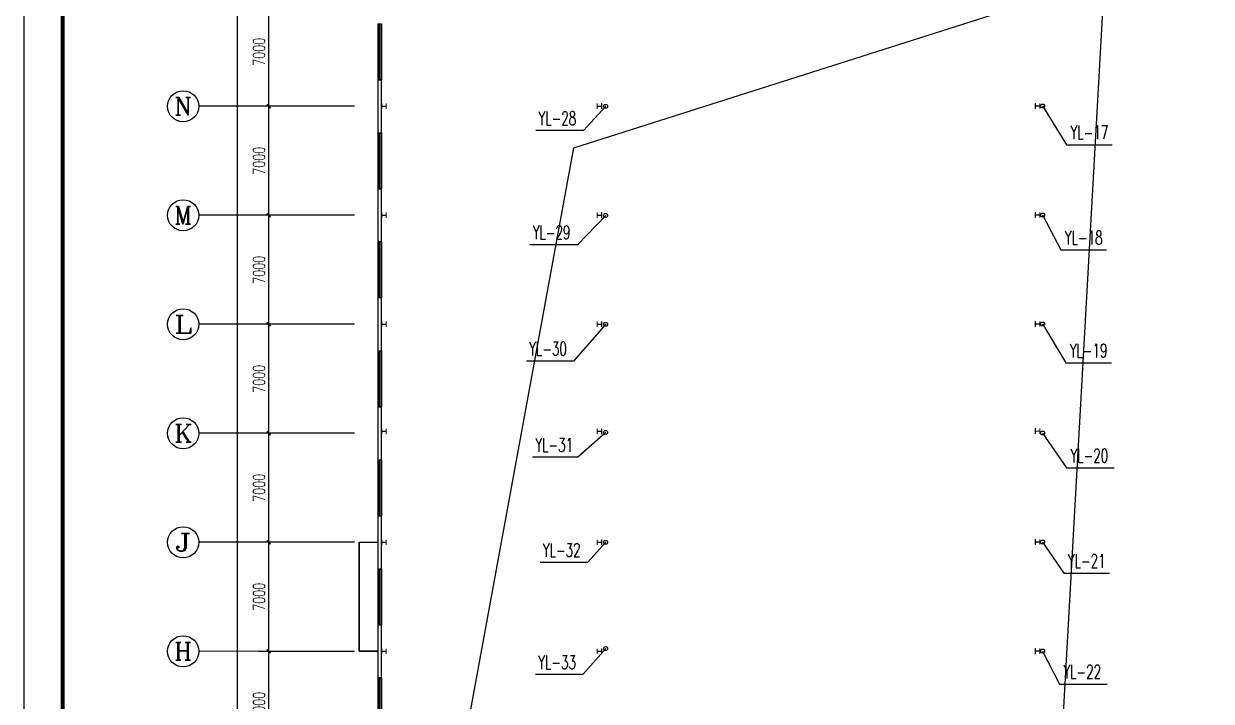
# Model space of a CAD drawing. Extents: x -4407041 to 173436, y -470270 to -29437.
# Drawn here: x -136372 to -60078, y -215987 to -172482 of the extents above; entities that cross this region are included whole.
import ezdxf
from ezdxf.enums import TextEntityAlignment as Align

# ---------------------------------------------------------------- set-up
doc = ezdxf.new("R2010")
doc.units = 0
doc.header["$LTSCALE"] = 1000
doc.header["$MEASUREMENT"] = 0
for name, color, linetype in [('AXIS', 3, 'Continuous'), ('AXIS_TEXT', 7, 'Continuous'), ('DIM_雨水', 3, 'Continuous'), ('PUB_TITLE', 4, 'Continuous'), ('VPIPE-雨水', 4, 'Continuous'), ('WALL', 9, 'Continuous'), ('WINDOW', 4, 'Continuous')]:
    doc.layers.add(name, color=color, linetype=linetype)
doc.layers.add('STXT_XG_THIN', color=2, linetype='Continuous', lineweight=0)
doc.styles.add('_TCH_AXIS', font='COMPLEX', dxfattribs={"bigfont": 'GBCBIG'})
doc.styles.add('_TCH_DIM_T3', font='SIMPLEX', dxfattribs={"width": 0.705882, "bigfont": 'GBCBIG'})
doc.styles.add('_TWT_SERIAL', font='COMPLEX', dxfattribs={"width": 0.8, "height": 3.5, "bigfont": 'HZTXT'})
doc.styles.add('COMPLEX', font='COMPLEX')
doc.dimstyles.new('_TCH_ARCH&&250', dxfattribs={"dimtxt": 743.75, "dimasz": 250, "dimexe": 625, "dimexo": 750, "dimgap": 250, "dimtad": 1, "dimdec": 0, "dimzin": 0, "dimdsep": 46, "dimtxsty": '_TCH_DIM_T3', "dimblk": 'ARCHTICK', "dimcen": 0.09, "dimclrt": 7, "dimazin": 2, "dimtfac": 1, "dimtdec": 0, "dimtix": 1, "dimtmove": 2, "dimatfit": 3, "dimfxl": 0, "dimtolj": 1, "dimtzin": 0, "dimarcsym": 0})

# ---------------------------------------------------------------- blocks, each defined once
blk = doc.blocks.new('_ArchTick')
at = {"color": 0, "linetype": 'ByBlock', "const_width": 0.4}
blk.add_lwpolyline([(-0.5, -0.5), (0.5, 0.5)], dxfattribs=at)
blk = doc.blocks.new('*D356')
at = {"layer": 'AXIS', "color": 0, "lineweight": -2}
for p, q in [((-115133, -212782), (-121258, -212782)), ((-120633, -219782), (-120633, -212782)), ((-115133, -219782), (-121258, -219782))]:
    blk.add_line(p, q, dxfattribs=at)
at = {"layer": 'Defpoints', "color": 0}
for p in [(-120633, -212782), (-114383, -212782), (-114383, -219782)]:
    blk.add_point(p, dxfattribs=at)
at = {"layer": 'AXIS', "color": 0, "lineweight": -2, "xscale": 250, "yscale": 250, "zscale": 250}
for p, rotation in [((-120633, -212782), 90), ((-120633, -219782), 270)]:
    blk.add_blockref('_ArchTick', p, dxfattribs=dict(at, rotation=rotation))
at = {"layer": 'AXIS', "color": 7, "insert": (-121255, -216282), "char_height": 743.8, "attachment_point": 5, "rotation": 90, "style": '_TCH_DIM_T3'}
blk.add_mtext('\\A1;7000', dxfattribs=at)
blk = doc.blocks.new('*D357')
at = {"layer": 'AXIS', "color": 0, "lineweight": -2}
for p, q in [((-115133, -205782), (-121258, -205782)), ((-120633, -212782), (-120633, -205782)), ((-115133, -212782), (-121258, -212782))]:
    blk.add_line(p, q, dxfattribs=at)
at = {"layer": 'Defpoints', "color": 0}
for p in [(-120633, -205782), (-114383, -205782), (-114383, -212782)]:
    blk.add_point(p, dxfattribs=at)
at = {"layer": 'AXIS', "color": 0, "lineweight": -2, "xscale": 250, "yscale": 250, "zscale": 250}
for p, rotation in [((-120633, -205782), 90), ((-120633, -212782), 270)]:
    blk.add_blockref('_ArchTick', p, dxfattribs=dict(at, rotation=rotation))
at = {"layer": 'AXIS', "color": 7, "insert": (-121255, -209282), "char_height": 743.8, "attachment_point": 5, "rotation": 90, "style": '_TCH_DIM_T3'}
blk.add_mtext('\\A1;7000', dxfattribs=at)
blk = doc.blocks.new('*D358')
at = {"layer": 'AXIS', "color": 0, "lineweight": -2}
for p, q in [((-115133, -198782), (-121258, -198782)), ((-120633, -205782), (-120633, -198782)), ((-115133, -205782), (-121258, -205782))]:
    blk.add_line(p, q, dxfattribs=at)
at = {"layer": 'Defpoints', "color": 0}
for p in [(-120633, -198782), (-114383, -198782), (-114383, -205782)]:
    blk.add_point(p, dxfattribs=at)
at = {"layer": 'AXIS', "color": 0, "lineweight": -2, "xscale": 250, "yscale": 250, "zscale": 250}
for p, rotation in [((-120633, -198782), 90), ((-120633, -205782), 270)]:
    blk.add_blockref('_ArchTick', p, dxfattribs=dict(at, rotation=rotation))
at = {"layer": 'AXIS', "color": 7, "insert": (-121255, -202282), "char_height": 743.8, "attachment_point": 5, "rotation": 90, "style": '_TCH_DIM_T3'}
blk.add_mtext('\\A1;7000', dxfattribs=at)
blk = doc.blocks.new('*D359')
at = {"layer": 'AXIS', "color": 0, "lineweight": -2}
for p, q in [((-115133, -191782), (-121258, -191782)), ((-120633, -198782), (-120633, -191782)), ((-115133, -198782), (-121258, -198782))]:
    blk.add_line(p, q, dxfattribs=at)
at = {"layer": 'Defpoints', "color": 0}
for p in [(-120633, -191782), (-114383, -191782), (-114383, -198782)]:
    blk.add_point(p, dxfattribs=at)
at = {"layer": 'AXIS', "color": 0, "lineweight": -2, "xscale": 250, "yscale": 250, "zscale": 250}
for p, rotation in [((-120633, -191782), 90), ((-120633, -198782), 270)]:
    blk.add_blockref('_ArchTick', p, dxfattribs=dict(at, rotation=rotation))
at = {"layer": 'AXIS', "color": 7, "insert": (-121255, -195282), "char_height": 743.8, "attachment_point": 5, "rotation": 90, "style": '_TCH_DIM_T3'}
blk.add_mtext('\\A1;7000', dxfattribs=at)
blk = doc.blocks.new('*D360')
at = {"layer": 'AXIS', "color": 0, "lineweight": -2}
for p, q in [((-115133, -184782), (-121258, -184782)), ((-120633, -191782), (-120633, -184782)), ((-115133, -191782), (-121258, -191782))]:
    blk.add_line(p, q, dxfattribs=at)
at = {"layer": 'Defpoints', "color": 0}
for p in [(-120633, -184782), (-114383, -184782), (-114383, -191782)]:
    blk.add_point(p, dxfattribs=at)
at = {"layer": 'AXIS', "color": 0, "lineweight": -2, "xscale": 250, "yscale": 250, "zscale": 250}
for p, rotation in [((-120633, -184782), 90), ((-120633, -191782), 270)]:
    blk.add_blockref('_ArchTick', p, dxfattribs=dict(at, rotation=rotation))
at = {"layer": 'AXIS', "color": 7, "insert": (-121255, -188282), "char_height": 743.8, "attachment_point": 5, "rotation": 90, "style": '_TCH_DIM_T3'}
blk.add_mtext('\\A1;7000', dxfattribs=at)
blk = doc.blocks.new('*D361')
at = {"layer": 'AXIS', "color": 0, "lineweight": -2}
for p, q in [((-115133, -177782), (-121258, -177782)), ((-120633, -184782), (-120633, -177782)), ((-115133, -184782), (-121258, -184782))]:
    blk.add_line(p, q, dxfattribs=at)
at = {"layer": 'Defpoints', "color": 0}
for p in [(-120633, -177782), (-114383, -177782), (-114383, -184782)]:
    blk.add_point(p, dxfattribs=at)
at = {"layer": 'AXIS', "color": 0, "lineweight": -2, "xscale": 250, "yscale": 250, "zscale": 250}
for p, rotation in [((-120633, -177782), 90), ((-120633, -184782), 270)]:
    blk.add_blockref('_ArchTick', p, dxfattribs=dict(at, rotation=rotation))
at = {"layer": 'AXIS', "color": 7, "insert": (-121255, -181282), "char_height": 743.8, "attachment_point": 5, "rotation": 90, "style": '_TCH_DIM_T3'}
blk.add_mtext('\\A1;7000', dxfattribs=at)
blk = doc.blocks.new('*D362')
at = {"layer": 'AXIS', "color": 0, "lineweight": -2}
for p, q in [((-115133, -170782), (-121258, -170782)), ((-120633, -177782), (-120633, -170782)), ((-115133, -177782), (-121258, -177782))]:
    blk.add_line(p, q, dxfattribs=at)
at = {"layer": 'Defpoints', "color": 0}
for p in [(-120633, -170782), (-114383, -170782), (-114383, -177782)]:
    blk.add_point(p, dxfattribs=at)
at = {"layer": 'AXIS', "color": 0, "lineweight": -2, "xscale": 250, "yscale": 250, "zscale": 250}
for p, rotation in [((-120633, -170782), 90), ((-120633, -177782), 270)]:
    blk.add_blockref('_ArchTick', p, dxfattribs=dict(at, rotation=rotation))
at = {"layer": 'AXIS', "color": 7, "insert": (-121255, -174282), "char_height": 743.8, "attachment_point": 5, "rotation": 90, "style": '_TCH_DIM_T3'}
blk.add_mtext('\\A1;7000', dxfattribs=at)
blk = doc.blocks.new('*D380')
at = {"layer": 'AXIS', "color": 0, "lineweight": -2}
for p, q in [((-115133, -65542), (-123258, -65542)), ((-122633, -248022), (-122633, -65542)), ((-115133, -248022), (-123258, -248022))]:
    blk.add_line(p, q, dxfattribs=at)
at = {"layer": 'Defpoints', "color": 0}
for p in [(-122633, -65542), (-114383, -65542), (-114383, -248022)]:
    blk.add_point(p, dxfattribs=at)
at = {"layer": 'AXIS', "color": 0, "lineweight": -2, "xscale": 250, "yscale": 250, "zscale": 250}
for p, rotation in [((-122633, -65542), 90), ((-122633, -248022), 270)]:
    blk.add_blockref('_ArchTick', p, dxfattribs=dict(at, rotation=rotation))
at = {"layer": 'AXIS', "color": 7, "insert": (-123255, -156782), "char_height": 743.8, "attachment_point": 5, "rotation": 90, "style": '_TCH_DIM_T3'}
blk.add_mtext('\\A1;182480', dxfattribs=at)
blk = doc.blocks.new('$TCHSYS$WIN2D')
for p, q in [((-0.5, 0.5), (0.5, 0.5)), ((-0.5, 0.5), (-0.5, -0.5)), ((0.5, 0.5), (0.5, -0.5)), ((0.5, 0.167), (-0.5, 0.167)), ((0.5, -0.167), (-0.5, -0.167)), ((-0.5, -0.5), (0.5, -0.5))]:
    blk.add_line(p, q)
blk = doc.blocks.new('_AXISO')
blk.add_circle((0, 0), 0.5)
at = {"layer": 'AXIS_TEXT', "style": 'COMPLEX', "width": 1.041667}
blk.add_attdef('A', text='', height=0.56, dxfattribs=at).set_placement((-0.25, -0.28), (0.25, -0.28), align=Align.FIT)

msp = doc.modelspace()

# ---------------------------------------------------------------- linework, layer by layer
for points in [[(-71315.6, -247751.9), (-61621.7, -74922.3), (-15623.2, -66131.9)], [(-113383.2, -247781.9), (-101034, -180457.3), (-71383.2, -171021.9)], [(-114823.2, -205781.9), (-114823.2, -212781.9), (-113623.2, -212781.9), (-114823.2, -212781.9), (-114823.2, -205781.9), (-113623.2, -205781.9)]]:
    msp.add_lwpolyline(points)
at = {"layer": 'AXIS'}
for p, q in [((-115132.2, -177781.9), (-125132.2, -177782)), ((-115132.2, -184781.9), (-125132.2, -184782)), ((-115132.1, -191781.9), (-125132.1, -191782)), ((-115132, -198781.9), (-125132, -198782)), ((-115132, -205781.9), (-125132, -205782)), ((-115131.9, -212781.9), (-125131.9, -212782))]:
    msp.add_line(p, q, dxfattribs=at)
at = {"layer": 'DIM_雨水'}
for p, q in [((-70911.5, -177761.9), (-69374.7, -180249.4)), ((-98982.5, -177781.9), (-100416.2, -179337.9)), ((-100416.2, -179337.9), (-103477.6, -179337.9)), ((-69374.7, -180249.4), (-66439.5, -180249.4)), ((-98982.5, -184791.4), (-100785.7, -186671.9)), ((-70911.5, -184761.9), (-69735.7, -186999.4)), ((-100785.7, -186671.9), (-103847.1, -186671.9)), ((-69735.7, -186999.4), (-66800.5, -186999.4)), ((-98982.5, -191781.9), (-101042.2, -194142.4)), ((-70911.5, -191761.9), (-69428.7, -194252.9)), ((-101042.2, -194142.4), (-104078.3, -194142.4)), ((-69428.7, -194252.9), (-66493.5, -194252.9)), ((-98982.5, -198725.9), (-100769.7, -200312.9)), ((-70911.5, -198761.9), (-69371.7, -201005.4)), ((-100769.7, -200312.9), (-103679.9, -200312.9)), ((-69371.7, -201005.4), (-66310.3, -201005.4)), ((-98982.5, -205781.9), (-100161.7, -207072.9)), ((-70911.5, -205761.9), (-69542.2, -207761.4)), ((-100161.7, -207072.9), (-103197.8, -207072.9)), ((-69542.2, -207761.4), (-66607, -207761.4)), ((-98982.5, -212604.9), (-100457.7, -214276.4)), ((-70911.5, -212761.9), (-69825.7, -214879.9)), ((-100457.7, -214276.4), (-103493.8, -214276.4)), ((-69825.7, -214879.9), (-66764.3, -214879.9))]:
    msp.add_line(p, q, dxfattribs=at)
at = {"layer": 'PUB_TITLE'}
msp.add_lwpolyline([(-136371.5, -29436.9), (-136371.5, -292186.9), (12128.5, -292186.9), (12128.5, -29436.9)], close=True, dxfattribs=at)
at = {"layer": 'PUB_TITLE', "const_width": 250}
msp.add_lwpolyline([(-133871.5, -35686.9), (-133871.5, -289686.9), (9628.5, -289686.9), (9628.5, -35686.9)], close=True, dxfattribs=at)
at = {"layer": 'STXT_XG_THIN', "color": 2}
for points in [[(-113383.2, -177951.9), (-113383.2, -177611.9), (-113373, -177611.9), (-113373, -177779), (-113093.4, -177779), (-113093.4, -177611.9), (-113083.2, -177611.9), (-113083.2, -177951.9), (-113093.4, -177951.9), (-113093.4, -177784.8), (-113373, -177784.8), (-113373, -177951.9), (-113383.2, -177951.9)], [(-99533.2, -177951.9), (-99533.2, -177611.9), (-99523, -177611.9), (-99523, -177779), (-99243.4, -177779), (-99243.4, -177611.9), (-99233.2, -177611.9), (-99233.2, -177951.9), (-99243.4, -177951.9), (-99243.4, -177784.8), (-99523, -177784.8), (-99523, -177951.9), (-99533.2, -177951.9)], [(-71383.2, -177931.9), (-71383.2, -177591.9), (-71373, -177591.9), (-71373, -177759), (-71093.4, -177759), (-71093.4, -177591.9), (-71083.2, -177591.9), (-71083.2, -177931.9), (-71093.4, -177931.9), (-71093.4, -177764.8), (-71373, -177764.8), (-71373, -177931.9), (-71383.2, -177931.9)], [(-113383.2, -184951.9), (-113383.2, -184611.9), (-113373, -184611.9), (-113373, -184779), (-113093.4, -184779), (-113093.4, -184611.9), (-113083.2, -184611.9), (-113083.2, -184951.9), (-113093.4, -184951.9), (-113093.4, -184784.8), (-113373, -184784.8), (-113373, -184951.9), (-113383.2, -184951.9)], [(-99533.2, -184951.9), (-99533.2, -184611.9), (-99523, -184611.9), (-99523, -184779), (-99243.4, -184779), (-99243.4, -184611.9), (-99233.2, -184611.9), (-99233.2, -184951.9), (-99243.4, -184951.9), (-99243.4, -184784.8), (-99523, -184784.8), (-99523, -184951.9), (-99533.2, -184951.9)], [(-71383.2, -184931.9), (-71383.2, -184591.9), (-71373, -184591.9), (-71373, -184759), (-71093.4, -184759), (-71093.4, -184591.9), (-71083.2, -184591.9), (-71083.2, -184931.9), (-71093.4, -184931.9), (-71093.4, -184764.8), (-71373, -184764.8), (-71373, -184931.9), (-71383.2, -184931.9)], [(-113383.2, -191951.9), (-113383.2, -191611.9), (-113373, -191611.9), (-113373, -191779), (-113093.4, -191779), (-113093.4, -191611.9), (-113083.2, -191611.9), (-113083.2, -191951.9), (-113093.4, -191951.9), (-113093.4, -191784.8), (-113373, -191784.8), (-113373, -191951.9), (-113383.2, -191951.9)], [(-99533.2, -191951.9), (-99533.2, -191611.9), (-99523, -191611.9), (-99523, -191779), (-99243.4, -191779), (-99243.4, -191611.9), (-99233.2, -191611.9), (-99233.2, -191951.9), (-99243.4, -191951.9), (-99243.4, -191784.8), (-99523, -191784.8), (-99523, -191951.9), (-99533.2, -191951.9)], [(-71383.2, -191931.9), (-71383.2, -191591.9), (-71373, -191591.9), (-71373, -191759), (-71093.4, -191759), (-71093.4, -191591.9), (-71083.2, -191591.9), (-71083.2, -191931.9), (-71093.4, -191931.9), (-71093.4, -191764.8), (-71373, -191764.8), (-71373, -191931.9), (-71383.2, -191931.9)], [(-113383.2, -198826.9), (-113383.2, -198486.9), (-113373, -198486.9), (-113373, -198654), (-113093.4, -198654), (-113093.4, -198486.9), (-113083.2, -198486.9), (-113083.2, -198826.9), (-113093.4, -198826.9), (-113093.4, -198659.8), (-113373, -198659.8), (-113373, -198826.9), (-113383.2, -198826.9)], [(-99533.2, -198826.9), (-99533.2, -198486.9), (-99523, -198486.9), (-99523, -198654), (-99243.4, -198654), (-99243.4, -198486.9), (-99233.2, -198486.9), (-99233.2, -198826.9), (-99243.4, -198826.9), (-99243.4, -198659.8), (-99523, -198659.8), (-99523, -198826.9), (-99533.2, -198826.9)], [(-71383.2, -198806.9), (-71383.2, -198466.9), (-71373, -198466.9), (-71373, -198634), (-71093.4, -198634), (-71093.4, -198466.9), (-71083.2, -198466.9), (-71083.2, -198806.9), (-71093.4, -198806.9), (-71093.4, -198639.8), (-71373, -198639.8), (-71373, -198806.9), (-71383.2, -198806.9)], [(-113383.2, -205951.9), (-113383.2, -205611.9), (-113373, -205611.9), (-113373, -205779), (-113093.4, -205779), (-113093.4, -205611.9), (-113083.2, -205611.9), (-113083.2, -205951.9), (-113093.4, -205951.9), (-113093.4, -205784.8), (-113373, -205784.8), (-113373, -205951.9), (-113383.2, -205951.9)], [(-99533.2, -205951.9), (-99533.2, -205611.9), (-99523, -205611.9), (-99523, -205779), (-99243.4, -205779), (-99243.4, -205611.9), (-99233.2, -205611.9), (-99233.2, -205951.9), (-99243.4, -205951.9), (-99243.4, -205784.8), (-99523, -205784.8), (-99523, -205951.9), (-99533.2, -205951.9)], [(-71383.2, -205931.9), (-71383.2, -205591.9), (-71373, -205591.9), (-71373, -205759), (-71093.4, -205759), (-71093.4, -205591.9), (-71083.2, -205591.9), (-71083.2, -205931.9), (-71093.4, -205931.9), (-71093.4, -205764.8), (-71373, -205764.8), (-71373, -205931.9), (-71383.2, -205931.9)], [(-113383.2, -212951.9), (-113383.2, -212611.9), (-113373, -212611.9), (-113373, -212779), (-113093.4, -212779), (-113093.4, -212611.9), (-113083.2, -212611.9), (-113083.2, -212951.9), (-113093.4, -212951.9), (-113093.4, -212784.8), (-113373, -212784.8), (-113373, -212951.9), (-113383.2, -212951.9)], [(-99533.2, -212951.9), (-99533.2, -212611.9), (-99523, -212611.9), (-99523, -212779), (-99243.4, -212779), (-99243.4, -212611.9), (-99233.2, -212611.9), (-99233.2, -212951.9), (-99243.4, -212951.9), (-99243.4, -212784.8), (-99523, -212784.8), (-99523, -212951.9), (-99533.2, -212951.9)], [(-71383.2, -212931.9), (-71383.2, -212591.9), (-71373, -212591.9), (-71373, -212759), (-71093.4, -212759), (-71093.4, -212591.9), (-71083.2, -212591.9), (-71083.2, -212931.9), (-71093.4, -212931.9), (-71093.4, -212764.8), (-71373, -212764.8), (-71373, -212931.9), (-71383.2, -212931.9)]]:
    msp.add_lwpolyline(points, dxfattribs=at)
at = {"layer": 'VPIPE-雨水'}
for centre in [(-98982.5, -177781.9), (-70911.5, -177761.9), (-98982.5, -184791.4), (-70911.5, -184761.9), (-98982.5, -191781.9), (-70911.5, -191761.9), (-98982.5, -198725.9), (-70911.5, -198761.9), (-98982.5, -205781.9), (-70911.5, -205761.9), (-98982.5, -212604.9), (-70911.5, -212761.9)]:
    msp.add_circle(centre, 125, dxfattribs=at)
at = {"layer": 'WALL', "color": 5}
for p, q in [((-113623.2, -176081.9), (-113623.2, -179481.9)), ((-113383.2, -176081.9), (-113623.2, -176081.9)), ((-113383.2, -179481.9), (-113383.2, -176081.9)), ((-113623.2, -179481.9), (-113383.2, -179481.9)), ((-113623.2, -183081.9), (-113623.2, -186481.9)), ((-113383.2, -183081.9), (-113623.2, -183081.9)), ((-113383.2, -186481.9), (-113383.2, -183081.9)), ((-113623.2, -186481.9), (-113383.2, -186481.9)), ((-113623.2, -190081.9), (-113623.2, -193481.9)), ((-113383.2, -190081.9), (-113623.2, -190081.9)), ((-113383.2, -193481.9), (-113383.2, -190081.9)), ((-113623.2, -193481.9), (-113383.2, -193481.9)), ((-113623.2, -197081.9), (-113623.2, -200481.9)), ((-113383.2, -197081.9), (-113623.2, -197081.9)), ((-113383.2, -200481.9), (-113383.2, -197081.9)), ((-113623.2, -200481.9), (-113383.2, -200481.9)), ((-113623.2, -204081.9), (-113623.2, -207481.9)), ((-113383.2, -204081.9), (-113623.2, -204081.9)), ((-113383.2, -207481.9), (-113383.2, -204081.9)), ((-113623.2, -207481.9), (-113383.2, -207481.9)), ((-113623.2, -211081.9), (-113623.2, -214481.9)), ((-113383.2, -211081.9), (-113623.2, -211081.9)), ((-113383.2, -214481.9), (-113383.2, -211081.9)), ((-113623.2, -214481.9), (-113383.2, -214481.9))]:
    msp.add_line(p, q, dxfattribs=at)

# ---------------------------------------------------------------- block references
at = {"layer": 'AXIS'}
ref = msp.add_blockref('_AXISO', (-126132.2, -177782), dxfattribs=dict(at, xscale=2000, yscale=2000, zscale=2000))
ref.add_attrib('A', 'N', dxfattribs={"layer": 'AXIS_TEXT', "height": 1131.4, "style": '_TCH_AXIS', "width": 1.105263}).set_placement((-126697.9, -178347.7), (-125566.5, -178347.7), align=Align.FIT)
ref = msp.add_blockref('_AXISO', (-126132.2, -184782), dxfattribs=dict(at, xscale=2000, yscale=2000, zscale=2000))
ref.add_attrib('A', 'M', dxfattribs={"layer": 'AXIS_TEXT', "height": 1131.4, "style": '_TCH_AXIS'}).set_placement((-126697.8, -185347.7), (-125566.5, -185347.7), align=Align.FIT)
ref = msp.add_blockref('_AXISO', (-126132.1, -191782), dxfattribs=dict(at, xscale=2000, yscale=2000, zscale=2000))
ref.add_attrib('A', 'L', dxfattribs={"layer": 'AXIS_TEXT', "height": 1131.4, "style": '_TCH_AXIS', "width": 1.4}).set_placement((-126697.8, -192347.7), (-125566.4, -192347.7), align=Align.FIT)
ref = msp.add_blockref('_AXISO', (-126132, -198782), dxfattribs=dict(at, xscale=2000, yscale=2000, zscale=2000))
ref.add_attrib('A', 'K', dxfattribs={"layer": 'AXIS_TEXT', "height": 1131.4, "style": '_TCH_AXIS', "width": 1.105263}).set_placement((-126697.7, -199347.7), (-125566.3, -199347.7), align=Align.FIT)
ref = msp.add_blockref('_AXISO', (-126132, -205782), dxfattribs=dict(at, xscale=2000, yscale=2000, zscale=2000))
ref.add_attrib('A', 'J', dxfattribs={"layer": 'AXIS_TEXT', "height": 1131.4, "style": '_TCH_AXIS', "width": 1.909091}).set_placement((-126697.7, -206347.7), (-125566.3, -206347.7), align=Align.FIT)
ref = msp.add_blockref('_AXISO', (-126131.9, -212782), dxfattribs=dict(at, xscale=2000, yscale=2000, zscale=2000))
ref.add_attrib('A', 'H', dxfattribs={"layer": 'AXIS_TEXT', "height": 1131.4, "style": '_TCH_AXIS', "width": 1.05}).set_placement((-126697.6, -213347.7), (-125566.2, -213347.7), align=Align.FIT)
at = {"layer": 'WINDOW', "xscale": 3600, "zscale": 3600, "rotation": 270}
for p, yscale in [((-113503.2, -174281.9), -240), ((-113503.2, -181281.9), -240), ((-113503.2, -188281.9), 240), ((-113503.2, -195281.9), -240), ((-113503.2, -202281.9), -240), ((-113503.2, -209281.9), -240), ((-113503.2, -216281.9), 240)]:
    msp.add_blockref('$TCHSYS$WIN2D', p, dxfattribs=dict(at, yscale=yscale))

# ---------------------------------------------------------------- texts
at = {"layer": 'DIM_雨水', "color": 7, "style": '_TWT_SERIAL', "width": 0.64}
for s, p in [('YL-28', (-103302.6, -178987.9)), ('YL-17', (-69121.1, -179899.4)), ('YL-29', (-103672.1, -186321.9)), ('YL-18', (-69482.1, -186649.4)), ('YL-30', (-103903.3, -193792.4)), ('YL-19', (-69175.1, -193902.9)), ('YL-31', (-103504.9, -199962.9)), ('YL-20', (-69125.3, -200655.4)), ('YL-32', (-103022.8, -206722.9)), ('YL-21', (-69288.6, -207411.4)), ('YL-33', (-103318.8, -213926.4)), ('YL-22', (-69579.3, -214529.9))]:
    msp.add_text(s, height=875, dxfattribs=at).set_placement(p)

# ---------------------------------------------------------------- dimensions: what is measured, and where the dimension line sits
at = {"layer": 'AXIS'}
for p1, p2, distance, picture, middle in [((-114383.2, -248021.9), (-114383.2, -65541.9), 8250, '*D380', (-123255, -156781.9)), ((-114383.2, -177781.9), (-114383.2, -170781.9), 6250, '*D362', (-121255, -174281.9)), ((-114383.2, -184781.9), (-114383.2, -177781.9), 6250, '*D361', (-121255, -181281.9)), ((-114383.2, -191781.9), (-114383.2, -184781.9), 6250, '*D360', (-121255, -188281.9)), ((-114383.2, -198781.9), (-114383.2, -191781.9), 6250, '*D359', (-121255, -195281.9)), ((-114383.2, -205781.9), (-114383.2, -198781.9), 6250, '*D358', (-121255, -202281.9)), ((-114383.2, -212781.9), (-114383.2, -205781.9), 6250, '*D357', (-121255, -209281.9)), ((-114383.2, -219781.9), (-114383.2, -212781.9), 6250, '*D356', (-121255, -216281.9))]:
    dim = msp.add_aligned_dim(p1=p1, p2=p2, distance=distance, dimstyle='_TCH_ARCH&&250', dxfattribs=at)
    dim.commit()
    dim.dimension.update_dxf_attribs({"geometry": picture, "text_midpoint": middle})

doc.saveas('drawing.dxf')
